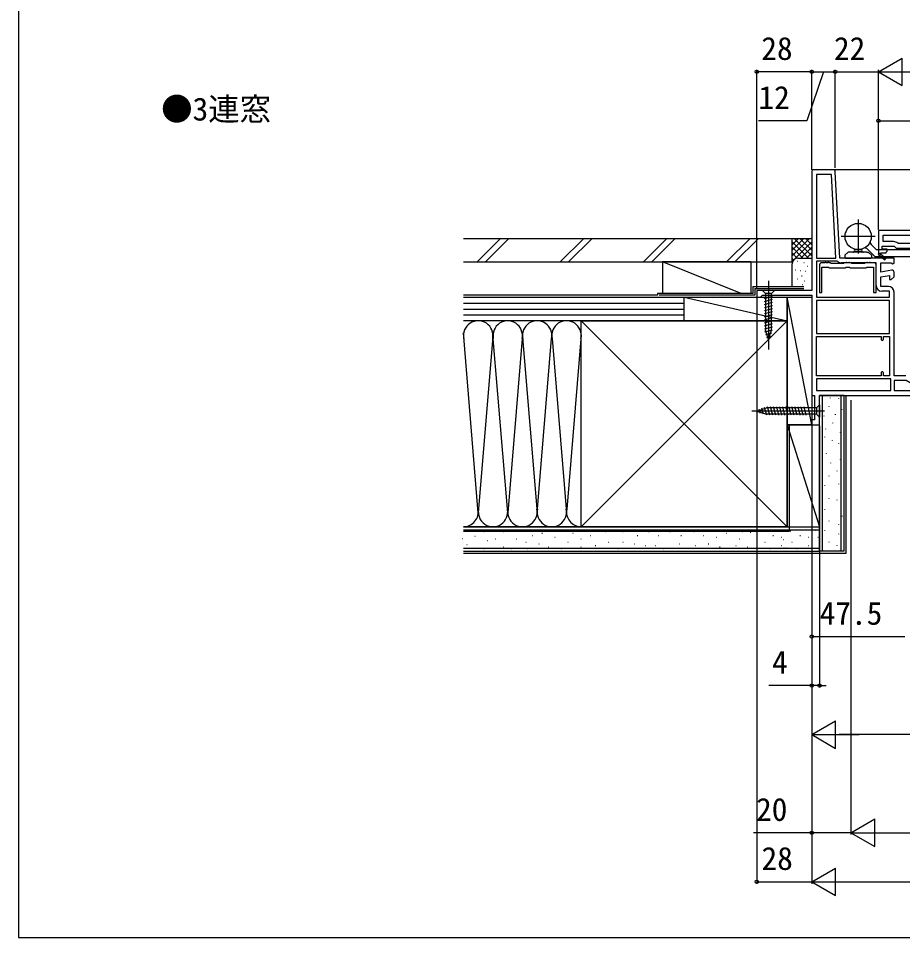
# Model space of a CAD drawing. Units: millimetres, scale not verified. Extents: x -700 to 700, y -1043 to 1036.
# Drawn here: x -700 to -249.1, y -1043 to -574.3 of the extents above; entities that cross this region are included whole.
import ezdxf
from ezdxf.enums import TextEntityAlignment as Align

# ---------------------------------------------------------------- set-up
doc = ezdxf.new("R2010")
doc.units = ezdxf.units.MM
doc.header["$LTSCALE"] = 6
for name, color, linetype in [('0-1_USER1', 3, 'Continuous'), ('0-2_YKK_11', 7, 'Continuous'), ('0-4_YKK_12', 2, 'Continuous'), ('0-5_YKK_13', 4, 'Continuous'), ('0-7_YKK_D', 6, 'Continuous'), ('0-8_YKK_ZWAK', 7, 'Continuous'), ('0-9_YSS_K', 3, 'Continuous'), ('0-A_YSS_KE', 3, 'Continuous')]:
    doc.layers.add(name, color=color, linetype=linetype)
doc.styles.add('ＭＳ ゴシック', font='')
doc.styles.get('ＭＳ ゴシック').set_extended_font_data('MS Gothic')

msp = doc.modelspace()

# ---------------------------------------------------------------- linework, layer by layer
at = {"layer": '0-2_YKK_11'}
for p, q in [((-284.451, -651.503), (-294.502, -651.503)), ((-260.102, -755.103), (-260.102, -756.503))]:
    msp.add_line(p, q, dxfattribs=at)
for points in [[(-295.502, -652.503), (-295.502, -713.103), (-323.502, -713.103), (-323.502, -716.503), (-321.602, -716.503), (-321.102, -716.003), (-320.602, -715.503), (-295.502, -715.503), (-295.502, -766.503), (-294.002, -766.503), (-294.002, -779.003), (-295.502, -779.003), (-295.502, -781.503), (-291.502, -781.503), (-291.502, -766.503)], [(-254.675, -702.718), (-260.302, -703.71), (-260.302, -698.903), (-254.945, -698.903), (-254.078, -699.445), (-253.502, -699.125), (-253.502, -696.503), (-281.143, -696.503), (-283.452, -652.45)], [(-189.501, -682.503), (-261.501, -682.503), (-261.501, -694.369), (-261.579, -694.503), (-258.16, -697.407), (-257.642, -696.798), (-260.362, -694.487)], [(-259.101, -684.903), (-237.501, -684.903), (-237.501, -689.103), (-251.3, -689.103), (-251.654, -688.956)], [(-253.708, -688.103), (-259.1, -688.103), (-259.101, -684.903)], [(-260.427, -694.108), (-260.251, -693.803), (-257.501, -693.803), (-257.501, -693.503), (-257.001, -693.003), (-257.001, -691.903), (-259.501, -691.903), (-259.501, -690.503), (-253.501, -690.503), (-252.501, -691.503), (-238.501, -691.503)], [(-282.137, -698.22), (-282.459, -698.103), (-293.102, -698.103), (-293.102, -716.503)], [(-291.502, -699.903), (-291.502, -714.103), (-290.302, -714.103), (-290.302, -701.203), (-286.854, -701.203), (-286.554, -701.503), (-278.249, -701.503), (-277.949, -701.203), (-276.254, -701.203), (-275.954, -701.503), (-267.649, -701.503), (-267.349, -701.203), (-263.902, -701.203), (-263.902, -714.103), (-262.702, -714.103), (-262.702, -699.903)], [(-263.702, -698.903), (-265.414, -698.903), (-265.608, -698.753), (-265.995, -698.753), (-266.189, -698.903), (-266.814, -698.903), (-267.008, -698.753), (-267.395, -698.753), (-267.589, -698.903), (-268.302, -698.903), (-268.602, -699.203), (-275.002, -699.203), (-275.302, -698.903), (-276.014, -698.903), (-276.208, -698.753), (-276.595, -698.753), (-276.789, -698.903), (-277.414, -698.903), (-277.608, -698.753), (-277.995, -698.753), (-278.189, -698.903), (-278.902, -698.903), (-279.202, -699.203), (-285.602, -699.203), (-285.902, -698.903), (-286.614, -698.903), (-286.808, -698.753), (-287.195, -698.753), (-287.389, -698.903), (-288.014, -698.903), (-288.208, -698.753), (-288.595, -698.753), (-288.789, -698.903), (-290.502, -698.903)], [(-262.702, -710.503), (-262.702, -698.903), (-280.268, -698.903)], [(-256.402, -711.003), (-260.302, -711.003), (-260.302, -706.147), (-255.902, -705.371), (-255.902, -707.503), (-255.002, -707.503), (-253.502, -706.003), (-253.502, -703.703)], [(-293.102, -716.503), (-255.902, -716.503), (-255.902, -713.403), (-259.802, -713.403)], [(-247.475, -756.503), (-253.502, -756.503), (-253.502, -713.903)], [(-260.102, -756.503), (-293.102, -756.503), (-293.102, -736.503), (-260.102, -736.503), (-260.102, -737.903)], [(-258.902, -737.903), (-258.902, -736.503), (-255.902, -736.503), (-255.902, -756.503), (-258.902, -756.503), (-258.902, -755.103)], [(-291.502, -766.503), (-227.502, -766.503), (-227.502, -764.703), (-229.502, -764.703), (-229.502, -756.503), (-232.802, -756.503)]]:
    msp.add_lwpolyline(points, dxfattribs=at)
for points in [[(-283.146, -696.503), (-285.379, -653.903), (-293.102, -653.903), (-293.102, -696.503)], [(-293.102, -734.903), (-255.902, -734.903), (-255.902, -718.103), (-293.102, -718.103)], [(-255.102, -758.103), (-293.102, -758.103), (-293.102, -764.103), (-255.102, -764.103)], [(-253.502, -764.103), (-241.502, -764.103), (-241.502, -762.274), (-247.341, -758.903), (-253.502, -758.903)]]:
    msp.add_lwpolyline(points, close=True, dxfattribs=at)
for centre, radius, start, end in [((-294.502, -652.503), 1, 90.00001, 179.99999), ((-284.451, -652.503), 1, 3.00003, 90), ((-253.708, -691.003), 2.9, 44.90088, 89.99999), ((-280.268, -696.003), 2.9, 229.88081, 270.00001), ((-260.552, -694.325), 0.25, 59.99997, 319.64296), ((-290.502, -699.903), 1, 90.00001, 179.99999), ((-263.702, -699.903), 1, 0.00001, 89.99999), ((-254.502, -703.703), 1, 360, 99.99998), ((-259.802, -710.503), 2.9, 180.00001, 269.99999), ((-256.402, -713.903), 2.9, 0.00001, 89.99999), ((-259.502, -737.903), 0.6, 179.99999, 0.00001), ((-259.502, -755.103), 0.6, 359.99999, 180.00001)]:
    msp.add_arc(centre, radius, start, end, dxfattribs=at)
at = {"layer": '0-4_YKK_12'}
msp.add_line((-148.003, -651.496), (-284.281, -651.517), dxfattribs=at)
at = {"layer": '0-5_YKK_13'}
for p, q in [((-271.801, -676.802), (-271.801, -694.202)), ((-263.101, -685.502), (-280.501, -685.502)), ((-278.551, -695.102), (-276.972, -693.502)), ((-267.301, -693.502), (-276.972, -693.502)), ((-269.758, -693.209), (-273.844, -693.209)), ((-267.301, -693.502), (-266.63, -693.502)), ((-263.348, -695.656), (-267.084, -691.92)), ((-265.051, -695.102), (-266.63, -693.502)), ((-265.153, -689.608), (-262.705, -692.056)), ((-262.351, -692.202), (-241.501, -692.202)), ((-278.551, -695.102), (-278.551, -696.202)), ((-278.251, -696.502), (-265.351, -696.502)), ((-265.051, -695.102), (-265.051, -696.202)), ((-243.001, -695.802), (-262.994, -695.802)), ((-317.502, -708.103), (-317.502, -743.103)), ((-314.402, -713.103), (-320.602, -713.103)), ((-320.602, -713.103), (-319.052, -714.653)), ((-319.602, -717.079), (-315.402, -715.954)), ((-319.052, -714.653), (-319.052, -733.187)), ((-315.952, -714.653), (-319.052, -714.653)), ((-314.402, -713.103), (-315.952, -714.653)), ((-315.952, -733.187), (-315.952, -714.653)), ((-319.602, -718.632), (-315.402, -717.507)), ((-319.602, -720.185), (-315.402, -719.059)), ((-319.602, -721.738), (-315.402, -720.612)), ((-319.602, -723.291), (-315.402, -722.165)), ((-319.602, -724.844), (-315.402, -723.718)), ((-319.602, -726.397), (-315.402, -725.271)), ((-319.602, -727.949), (-315.402, -726.824)), ((-319.602, -729.502), (-315.402, -728.377)), ((-319.602, -731.055), (-315.402, -729.93)), ((-319.602, -732.608), (-315.402, -731.483)), ((-319.343, -734.092), (-315.402, -733.036)), ((-317.502, -738.103), (-319.052, -733.187)), ((-318.891, -735.524), (-315.855, -734.71)), ((-317.502, -738.103), (-315.952, -733.187)), ((-318.44, -736.956), (-316.39, -736.406)), ((-323.502, -774.502), (-318.586, -772.952)), ((-323.502, -774.502), (-318.586, -772.952)), ((-320.109, -776.149), (-320.923, -773.112)), ((-318.435, -776.602), (-319.491, -772.661)), ((-293.052, -772.953), (-318.586, -772.952)), ((-316.882, -776.602), (-318.007, -772.402)), ((-315.329, -776.602), (-316.454, -772.402)), ((-313.776, -776.602), (-314.901, -772.402)), ((-312.223, -776.602), (-313.348, -772.402)), ((-310.67, -776.602), (-311.796, -772.402)), ((-309.117, -776.602), (-310.243, -772.402)), ((-307.564, -776.602), (-308.69, -772.402)), ((-306.012, -776.602), (-307.137, -772.402)), ((-304.459, -776.602), (-305.584, -772.402)), ((-302.906, -776.602), (-304.031, -772.402)), ((-301.353, -776.602), (-302.478, -772.402)), ((-299.8, -776.602), (-300.925, -772.402)), ((-298.247, -776.603), (-299.372, -772.403)), ((-291.502, -771.403), (-291.502, -777.603)), ((-289.002, -774.503), (-326.002, -774.502)), ((-323.502, -774.502), (-318.586, -776.052)), ((-321.805, -775.614), (-322.355, -773.564)), ((-293.052, -776.053), (-318.586, -776.052)), ((-291.502, -777.603), (-293.052, -776.053))]:
    msp.add_line(p, q, dxfattribs=at)
msp.add_lwpolyline([(-291.502, -771.403), (-293.052, -772.953), (-293.052, -776.053)], dxfattribs=at)
msp.add_circle((-271.801, -685.502), 6.7, dxfattribs=at)
for centre, radius, start, end in [((-263.739, -688.194), 2, 184.26693, 225), ((-274.551, -692.502), 1, 270, 0), ((-274.551, -692.48), 1, 0, 33.97705), ((-269.051, -692.48), 1, 146.02295, 180), ((-269.051, -692.502), 1, 180, 270), ((-268.498, -693.334), 2, 45, 90.14215), ((-262.351, -691.702), 0.5, 225, 270), ((-278.251, -696.202), 0.3, 180, 269.99988), ((-265.351, -696.202), 0.3, 269.99988, 359.99988), ((-262.994, -695.302), 0.5, 225, 270)]:
    msp.add_arc(centre, radius, start, end, dxfattribs=at)
at = {"layer": '0-7_YKK_D'}
for p, q in [((-261.501, -601.504), (-249.376, -594.504)), ((-249.376, -608.504), (-249.376, -594.504)), ((-323.501, -712.103), (-323.501, -600.505)), ((-295.501, -601.505), (-323.501, -601.505)), ((-295.501, -649.503), (-295.501, -600.505)), ((-295.5, -651.503), (-295.5, -600.505)), ((-295.5, -601.505), (-283.501, -601.505)), ((-283.501, -650.517), (-283.501, -600.505)), ((-283.501, -650.517), (-283.501, -600.505)), ((-283.501, -601.505), (-261.502, -601.505)), ((-261.502, -682.001), (-261.502, -600.505)), ((-261.501, -682.003), (-261.501, -600.504)), ((-261.501, -601.504), (-249.376, -608.504)), ((-261.501, -601.504), (-237.252, -601.504)), ((-261.502, -682.001), (-261.502, -625.502)), ((-261.502, -626.502), (-189.502, -626.502)), ((-323.501, -717.003), (-323.501, -1015.504)), ((-275.501, -768.966), (-275.501, -990.504)), ((-275.501, -769.966), (-275.501, -990.504)), ((-295.506, -781.503), (-295.506, -890.503)), ((-295.501, -781.253), (-295.503, -1015.504)), ((-295.502, -782.003), (-295.5, -940.505)), ((-295.501, -781.253), (-295.501, -990.504)), ((-295.501, -782.003), (-295.501, -1015.504)), ((-295.501, -782.003), (-295.5, -915.503)), ((-291.501, -782.003), (-291.5, -915.503)), ((-295.506, -889.503), (-248.006, -889.503)), ((-295.5, -914.503), (-317.391, -914.503)), ((-291.5, -914.503), (-295.5, -914.503)), ((-291.5, -914.503), (-288.1, -914.503)), ((-295.5, -939.505), (-283.376, -932.505)), ((-283.376, -946.505), (-283.376, -932.505)), ((-295.5, -939.505), (-271.252, -939.504)), ((-295.5, -939.505), (-283.376, -946.505)), ((-11.5, -939.502), (-281.5, -939.505)), ((-275.501, -989.504), (-263.377, -982.504)), ((-263.377, -996.504), (-263.377, -982.504)), ((-275.501, -989.504), (-263.377, -996.504)), ((-275.501, -989.504), (-251.252, -989.504)), ((-261.501, -989.504), (350.499, -989.504)), ((-295.503, -1014.504), (-283.379, -1007.504)), ((-283.379, -1021.504), (-283.379, -1007.504)), ((-323.501, -1014.504), (-295.501, -1014.504)), ((-295.503, -1014.504), (-283.379, -1021.504)), ((-295.503, -1014.504), (-271.254, -1014.504)), ((-281.503, -1014.504), (370.497, -1014.51))]:
    msp.add_line(p, q, dxfattribs=at)
for points in [[(-289.5, -601.505), (-298.055, -626.502), (-322.692, -626.502)], [(-275.501, -989.504), (-295.501, -989.504), (-325.174, -989.504)]]:
    msp.add_lwpolyline(points, dxfattribs=at)
for centre in [(-323.501, -601.505), (-295.501, -601.505), (-295.5, -601.505), (-283.501, -601.505), (-261.502, -626.502), (-295.506, -889.503), (-295.5, -914.503), (-291.5, -914.503), (-295.501, -989.504), (-323.501, -1014.504)]:
    msp.add_circle(centre, 0.85, dxfattribs=at)
at = {"layer": '0-8_YKK_ZWAK'}
msp.add_line((-700, 997), (-700, -1043), dxfattribs=at)
msp.add_lwpolyline([(-700, -1043), (700, -1043), (700, 997)], dxfattribs=at)
at = {"layer": '0-9_YSS_K'}
for p, q in [((-466.134, -698.503), (-454.134, -686.503)), ((-461.891, -698.503), (-449.891, -686.503)), ((-423.707, -698.503), (-411.707, -686.503)), ((-419.465, -698.503), (-407.465, -686.503)), ((-381.281, -698.503), (-369.281, -686.503)), ((-377.038, -698.503), (-365.038, -686.503)), ((-338.855, -698.503), (-326.855, -686.503)), ((-334.612, -698.503), (-322.612, -686.503)), ((-305.502, -686.503), (-295.502, -686.503)), ((-296.644, -686.503), (-305.502, -695.36)), ((-299.472, -686.503), (-305.502, -692.532)), ((-302.301, -686.503), (-305.502, -689.704)), ((-305.129, -686.503), (-305.502, -686.875)), ((-295.502, -688.189), (-305.502, -698.189)), ((-297.188, -696.503), (-305.502, -688.189)), ((-295.502, -695.36), (-304.36, -686.503)), ((-295.502, -692.532), (-301.531, -686.503)), ((-295.502, -689.704), (-298.703, -686.503)), ((-295.502, -686.875), (-295.874, -686.503)), ((-300.016, -696.503), (-305.502, -691.017)), ((-295.502, -691.017), (-300.987, -696.503)), ((-302.827, -696.52), (-305.502, -693.846)), ((-304.707, -697.469), (-305.502, -696.674)), ((-302.697, -698.33), (-302.897, -698.33)), ((-302.502, -696.503), (-295.502, -696.503)), ((-295.502, -693.846), (-298.176, -696.52)), ((-331.502, -714.503), (-371.502, -698.503)), ((-371.502, -698.503), (-371.502, -714.503)), ((-326.502, -698.503), (-371.502, -698.503)), ((-326.502, -698.503), (-326.502, -714.503)), ((-305.502, -710.803), (-305.502, -699.503)), ((-303.698, -702.67), (-303.898, -702.67)), ((-301.028, -703.004), (-301.228, -703.004)), ((-299.359, -698.998), (-299.559, -698.998)), ((-297.502, -700.829), (-297.702, -700.829)), ((-302.697, -707.343), (-302.897, -707.343)), ((-300.425, -705.797), (-300.625, -705.797)), ((-298.691, -703.338), (-298.891, -703.338)), ((-300.046, -710.123), (-300.246, -710.123)), ((-299.025, -708.345), (-299.225, -708.345)), ((-472.995, -716.503), (-360.502, -716.503)), ((-371.502, -716.503), (-326.502, -716.503)), ((-360.502, -728.503), (-360.502, -716.503)), ((-360.502, -716.503), (-308.002, -728.503)), ((-295.501, -781.503), (-308.002, -716.503)), ((-472.995, -719.503), (-360.502, -719.503)), ((-472.995, -722.503), (-360.502, -722.503)), ((-472.995, -725.503), (-360.502, -725.503)), ((-413.004, -728.503), (-472.998, -728.503)), ((-360.502, -728.503), (-472.995, -728.503)), ((-308.004, -833.503), (-413.004, -728.503)), ((-308.004, -728.503), (-413.004, -833.503)), ((-465.504, -826.384), (-473.082, -734.685)), ((-450.504, -826.384), (-458.005, -735.61)), ((-413.011, -735.697), (-420.346, -824.471)), ((-458.08, -736.535), (-465.504, -826.384)), ((-443.165, -737.568), (-450.504, -826.384)), ((-442.895, -736.948), (-435.504, -826.384)), ((-435.504, -826.384), (-428.162, -737.534)), ((-427.846, -737.534), (-420.504, -826.384)), ((-290.004, -846.003), (-290.004, -766.503)), ((-286.056, -767.694), (-286.056, -767.894)), ((-281.845, -767.922), (-281.845, -768.122)), ((-280.504, -846.003), (-280.504, -766.503)), ((-278.004, -847.003), (-278.004, -766.503)), ((-286.79, -772.042), (-286.79, -772.242)), ((-289.284, -776.984), (-289.284, -777.184)), ((-283.493, -776.163), (-283.493, -776.363)), ((-280.196, -773.691), (-280.196, -773.891)), ((-308.004, -781.503), (-291.504, -781.503)), ((-308.004, -833.503), (-308.004, -781.503)), ((-308.004, -781.503), (-291.504, -833.503)), ((-291.504, -833.503), (-291.504, -781.054)), ((-284.887, -780.492), (-284.887, -780.692)), ((-280.599, -780.302), (-280.599, -780.502)), ((-288.505, -783.61), (-288.505, -783.81)), ((-281.021, -785.229), (-281.021, -785.429)), ((-288.938, -787.701), (-288.938, -787.901)), ((-285.141, -789.35), (-285.141, -789.55)), ((-281.845, -790.998), (-281.845, -791.198)), ((-288.114, -795.943), (-288.114, -796.143)), ((-285.966, -800.888), (-285.966, -801.088)), ((-281.021, -799.24), (-281.021, -799.44)), ((-282.669, -805.009), (-282.669, -805.209)), ((-286.79, -807.481), (-286.79, -807.681)), ((-288.938, -812.426), (-288.938, -812.626)), ((-281.845, -811.602), (-281.845, -811.802)), ((-286.79, -818.951), (-286.79, -819.151)), ((-282.669, -819.775), (-282.669, -819.975)), ((-288.938, -824.72), (-288.938, -824.92)), ((-280.196, -828.017), (-280.196, -828.217)), ((-413.004, -833.503), (-472.998, -833.503)), ((-308.004, -833.503), (-291.504, -833.503)), ((-286.79, -830.489), (-286.79, -830.689)), ((-281.845, -832.137), (-281.845, -832.337)), ((-472.998, -835.003), (-291.504, -835.003)), ((-467.123, -838.557), (-467.323, -838.557)), ((-462.499, -836.068), (-462.699, -836.068)), ((-452.61, -836.068), (-452.81, -836.068)), ((-446.016, -835.244), (-446.216, -835.244)), ((-437.775, -838.217), (-437.975, -838.217)), ((-432.83, -836.892), (-433.03, -836.892)), ((-423.764, -835.244), (-423.964, -835.244)), ((-417.171, -836.892), (-417.371, -836.892)), ((-408.105, -838.217), (-408.305, -838.217)), ((-400.687, -836.068), (-400.887, -836.068)), ((-391.622, -836.068), (-391.822, -836.068)), ((-384.204, -838.217), (-384.404, -838.217)), ((-378.435, -836.068), (-378.635, -836.068)), ((-373.49, -838.217), (-373.69, -838.217)), ((-367.721, -836.068), (-367.921, -836.068)), ((-361.952, -838.217), (-362.152, -838.217)), ((-355.427, -836.068), (-355.627, -836.068)), ((-350.482, -838.217), (-350.682, -838.217)), ((-338.944, -836.892), (-339.144, -836.892)), ((-330.703, -836.068), (-330.903, -836.068)), ((-326.612, -836.502), (-326.812, -836.502)), ((-319.985, -835.722), (-320.185, -835.722)), ((-315.044, -838.217), (-315.244, -838.217)), ((-310.696, -838.95), (-310.896, -838.95)), ((-307.188, -835.332), (-307.388, -835.332)), ((-306.212, -835.722), (-306.412, -835.722)), ((-301.271, -838.217), (-301.471, -838.217)), ((-296.923, -838.95), (-297.123, -838.95)), ((-293.415, -835.332), (-293.615, -835.332)), ((-292.12, -838.95), (-292.32, -838.95)), ((-288.938, -835.434), (-288.938, -835.634)), ((-281.845, -837.082), (-281.845, -837.282)), ((-473.55, -839.725), (-473.75, -839.725)), ((-471.213, -842.647), (-471.413, -842.647)), ((-460.851, -840.689), (-461.051, -840.689)), ((-456.73, -839.865), (-456.93, -839.865)), ((-446.016, -839.865), (-446.216, -839.865)), ((-441.071, -841.513), (-441.271, -841.513)), ((-434.478, -842.337), (-434.678, -842.337)), ((-426.236, -839.041), (-426.436, -839.041)), ((-419.643, -841.513), (-419.843, -841.513)), ((-413.05, -839.865), (-413.25, -839.865)), ((-405.632, -843.162), (-405.832, -843.162)), ((-399.039, -841.513), (-399.239, -841.513)), ((-391.622, -841.513), (-391.822, -841.513)), ((-385.853, -842.337), (-386.053, -842.337)), ((-380.083, -843.162), (-380.283, -843.162)), ((-375.139, -843.162), (-375.339, -843.162)), ((-362.776, -842.337), (-362.976, -842.337)), ((-354.603, -843.162), (-354.803, -843.162)), ((-348.01, -842.337), (-348.21, -842.337)), ((-343.889, -839.041), (-344.089, -839.041)), ((-333.999, -843.162), (-334.199, -843.162)), ((-332.351, -839.865), (-332.551, -839.865)), ((-323.493, -840.12), (-323.693, -840.12)), ((-319.164, -841.513), (-319.364, -841.513)), ((-310.923, -843.162), (-311.123, -843.162)), ((-309.72, -840.12), (-309.92, -840.12)), ((-305.391, -841.513), (-305.591, -841.513)), ((-297.15, -843.162), (-297.35, -843.162)), ((-286.79, -841.203), (-286.79, -841.403)), ((-282.669, -842.851), (-282.669, -843.051)), ((-472.998, -844.503), (-291.504, -844.503)), ((-472.998, -847.003), (-278.004, -847.003)), ((-462.499, -844.81), (-462.699, -844.81)), ((-452.61, -843.986), (-452.81, -843.986)), ((-448.489, -844.81), (-448.689, -844.81)), ((-440.247, -844.81), (-440.447, -844.81)), ((-429.533, -843.986), (-429.733, -843.986)), ((-422.94, -844.81), (-423.14, -844.81)), ((-413.05, -843.986), (-413.25, -843.986)), ((-394.094, -844.81), (-394.294, -844.81)), ((-371.018, -844.81), (-371.218, -844.81)), ((-342.241, -843.986), (-342.441, -843.986)), ((-328.23, -843.986), (-328.43, -843.986)), ((-323.304, -844.407), (-323.503, -844.407)), ((-316.692, -844.81), (-316.892, -844.81)), ((-309.531, -844.407), (-309.731, -844.407)), ((-307.967, -844.407), (-308.167, -844.407)), ((-302.919, -844.81), (-303.119, -844.81))]:
    msp.add_line(p, q, dxfattribs=at)
for points in [[(-360.502, -728.503), (-360.502, -716.503), (-308.002, -716.503), (-308.002, -728.503)], [(-308.002, -781.503), (-308.002, -716.503), (-295.502, -716.503), (-295.501, -781.503)]]:
    msp.add_lwpolyline(points, close=True, dxfattribs=at)
for centre, radius, start, end in [((-302.502, -699.503), 3, 90, 180), ((-465.504, -736.003), 7.5, 348.21621, 191.78356), ((-450.504, -736.003), 7.5, 348.21621, 191.78332), ((-435.504, -736.003), 7.5, 348.21621, 191.78332), ((-420.504, -736.003), 7.5, 348.21621, 191.78332), ((-473.004, -826.003), 7.5, 270.0476, 11.78354), ((-458.004, -826.003), 7.5, 168.21647, 11.78354), ((-443.004, -826.003), 7.5, 168.21647, 11.78354), ((-428.004, -826.003), 7.5, 168.21647, 11.78354), ((-413.004, -826.003), 7.5, 168.21647, 270)]:
    msp.add_arc(centre, radius, start, end, dxfattribs=at)
at = {"layer": '0-A_YSS_KE'}
for p, q in [((-472.995, -686.503), (-305.502, -686.503)), ((-325.495, -711.064), (-299.495, -711.065)), ((-324.495, -712.064), (-299.495, -712.065)), ((-374.195, -715.493), (-472.989, -715.491)), ((-374.195, -714.493), (-374.195, -715.493)), ((-413.004, -742.467), (-413.004, -728.503)), ((-413.004, -833.503), (-413.004, -736.003)), ((-291.504, -846.003), (-291.504, -766.503)), ((-279.004, -766.503), (-291.504, -766.503)), ((-279.004, -846.003), (-279.004, -766.503)), ((-307.004, -781.503), (-307.004, -836.003)), ((-472.998, -833.503), (-291.504, -833.503)), ((-291.504, -846.003), (-291.504, -833.503)), ((-307.004, -836.003), (-472.998, -836.003)), ((-472.998, -846.003), (-291.504, -846.003)), ((-279.004, -846.003), (-291.504, -846.003))]:
    msp.add_line(p, q, dxfattribs=at)
for points in [[(-472.995, -698.503), (-305.502, -698.503), (-305.502, -686.503)], [(-325.495, -711.064), (-325.495, -714.494), (-374.195, -714.493)], [(-324.495, -712.064), (-324.495, -715.494), (-373.195, -715.493)], [(-413.004, -728.503), (-308.004, -728.503), (-308.004, -833.503), (-413.004, -833.503)]]:
    msp.add_lwpolyline(points, dxfattribs=at)

# ---------------------------------------------------------------- texts
at = {"layer": '0-1_USER1', "style": 'ＭＳ ゴシック'}
msp.add_text('●3連窓', height=11.73, dxfattribs=at).set_placement((-627.182, -629.909), align=Align.BOTTOM_LEFT)
at = {"layer": '0-7_YKK_D', "style": 'ＭＳ ゴシック'}
for s, p in [('28', (-321.183, -599.005)), ('22', (-284.138, -599.005)), ('12', (-322.646, -624.002)), ('47.5', (-291.392, -887.003)), ('20', (-323.856, -987.004)), ('28', (-321.069, -1012.004))]:
    msp.add_text(s, height=11.73, dxfattribs=at).set_placement(p, align=Align.BOTTOM_LEFT)
msp.add_text('4', height=11.73, rotation=0.001, dxfattribs=at).set_placement((-315.709, -912.003), align=Align.BOTTOM_LEFT)

doc.saveas('drawing.dxf')
